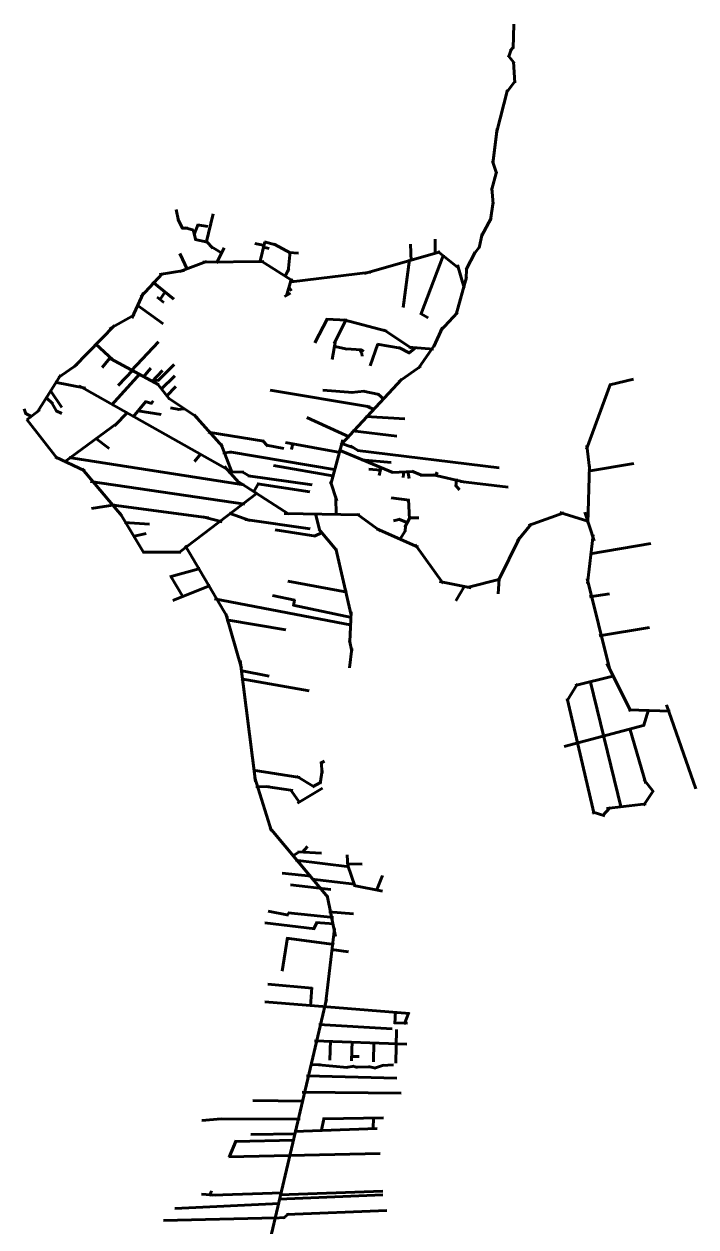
# Model space of a CAD drawing. Header units: inches. Extents: x 723419 to 759401, y 6910722 to 6968430.
# Drawn here: x 753741 to 755775, y 6964789 to 6968430 of the extents above; entities that cross this region are included whole.
import ezdxf

# ---------------------------------------------------------------- set-up
doc = ezdxf.new("R2010")
doc.units = ezdxf.units.IN
doc.header["$MEASUREMENT"] = 0
doc.layers.add('Linhas Axiais - Florianopolis', color=6, linetype='Continuous', lineweight=60)

msp = doc.modelspace()

# ---------------------------------------------------------------- linework, layer by layer
at = {"layer": 'Linhas Axiais - Florianopolis', "linetype": 'Continuous', "lineweight": 60}
for p, q in [((755222.2, 6968355.9), (755223.8, 6968429.5)), ((755212.7, 6968348.5), (755223.1, 6968359.8)), ((755225.8, 6968309.8), (755207.8, 6968333.6)), ((755208, 6968329.6), (755216.7, 6968354.3)), ((755226.5, 6968251.6), (755222.9, 6968314.8)), ((755201.8, 6968222.7), (755227.1, 6968255.6)), ((755170.9, 6968100.5), (755205.2, 6968230.9)), ((755160.1, 6968008.7), (755173.4, 6968112)), ((755171.5, 6967978.1), (755159.6, 6968014.5)), ((755156.7, 6967925.8), (755171.5, 6967982)), ((755161.3, 6967885), (755157, 6967933.3)), ((755153.2, 6967836.3), (755161, 6967891)), ((754200.9, 6967868.4), (754208.5, 6967833.7)), ((754292.3, 6967767.5), (754313.8, 6967855)), ((754207.5, 6967837.6), (754220.3, 6967811.2)), ((754218.9, 6967812.1), (754236.9, 6967811.5)), ((754254.1, 6967805.5), (754229.5, 6967812.7)), ((754255.6, 6967792.4), (754268.3, 6967823.6)), ((754266.1, 6967821.9), (754297.3, 6967817.3)), ((755126.3, 6967787.6), (755155.1, 6967841.7)), ((754252.9, 6967806.7), (754260.8, 6967775.8)), ((754296.5, 6967769.2), (754259.2, 6967777.6)), ((754985.2, 6967778.6), (754985.2, 6967734.1)), ((755119.3, 6967752.7), (755128.2, 6967794.2)), ((754292.9, 6967771.4), (754312.5, 6967751.7)), ((754341.6, 6967735.5), (754308, 6967755.5)), ((754324, 6967705.8), (754346.7, 6967751.9)), ((754440, 6967765.9), (754469.7, 6967759)), ((754455.2, 6967707.8), (754470.3, 6967770.8)), ((754482.6, 6967750.5), (754464.5, 6967753.8)), ((754468.5, 6967770.1), (754502.3, 6967761.5)), ((754498, 6967763.4), (754548.8, 6967736.1)), ((754546.5, 6967741.6), (754541, 6967680.9)), ((755001, 6967740.6), (754771.4, 6967675.1)), ((754910.5, 6967763.7), (754912.7, 6967711.7)), ((755058, 6967689.8), (754993.9, 6967741.5)), ((755079.3, 6967686.8), (755107.1, 6967739.6)), ((755103.4, 6967734.4), (755121, 6967756.6)), ((754212.2, 6967735.2), (754236.2, 6967686.1)), ((754293.3, 6967710.6), (754213, 6967680.8)), ((754467.2, 6967710.5), (754282.1, 6967708.6)), ((754558.8, 6967648.9), (754459.6, 6967712.1)), ((754542.8, 6967737.7), (754572.1, 6967736.2)), ((754888.4, 6967571.7), (754908.3, 6967716.8)), ((754942.1, 6967550.4), (755011.1, 6967731.2)), ((754159.1, 6967674.1), (754094.7, 6967604.1)), ((754225.8, 6967683.9), (754151.2, 6967671.3)), ((754542.9, 6967688.3), (754530.5, 6967664.6)), ((754790.9, 6967678.2), (754550.7, 6967649.7)), ((755073.5, 6967630.9), (755053.1, 6967701.1)), ((755079.8, 6967656), (755080.2, 6967691.1)), ((754194.5, 6967596.9), (754129.3, 6967649)), ((754535.2, 6967607.5), (754551.1, 6967659.7)), ((754551, 6967621.7), (754542.5, 6967634.2)), ((755049.5, 6967550.9), (755080.8, 6967663.5)), ((754102.5, 6967616.2), (754067.6, 6967539.6)), ((754163.8, 6967587.1), (754143.8, 6967603.2)), ((754151.2, 6967594.2), (754169.4, 6967620)), ((754548, 6967614.8), (754529.3, 6967605.4)), ((754161.6, 6967522), (754082.4, 6967579.6)), ((754075.4, 6967549.8), (753999.9, 6967506.8)), ((754620.9, 6967464.6), (754659.3, 6967538.5)), ((754655.5, 6967536.6), (754718.5, 6967533.2)), ((754680.2, 6967462.4), (754716.3, 6967535.2)), ((754709.3, 6967534.2), (754839.7, 6967500.3)), ((754964.1, 6967540.5), (754941.1, 6967553.2)), ((755000.6, 6967500), (755053.2, 6967556.3)), ((754015, 6967516.9), (753893.5, 6967393.1)), ((754830.3, 6967504.2), (754913.9, 6967448.6)), ((754981.2, 6967453.8), (755007.8, 6967511.2)), ((753957.3, 6967461.5), (754010.8, 6967412.2)), ((754148, 6967468.1), (754065, 6967380.5)), ((754674, 6967414.4), (754683.4, 6967471.6)), ((754719.2, 6967445.6), (754678.1, 6967454.3)), ((754788.9, 6967395.2), (754811.7, 6967461.8)), ((754809.9, 6967460.9), (754880.3, 6967448.9)), ((754875.8, 6967450.2), (754908.8, 6967433.3)), ((754905.6, 6967433.8), (754927.6, 6967450.9)), ((754906.2, 6967451.4), (754980.3, 6967446.1)), ((754934.9, 6967388.2), (754983.5, 6967458)), ((753977.5, 6967389.8), (754004.3, 6967423.3)), ((754003.8, 6967416.6), (754149.1, 6967337.8)), ((754763.1, 6967443.9), (754714.8, 6967446.3)), ((754764.4, 6967430.6), (754756.7, 6967445.1)), ((754769.3, 6967440), (754760.8, 6967444.5)), ((754764.5, 6967424.5), (754763.8, 6967432.9)), ((753901.3, 6967399), (753844.6, 6967359.8)), ((754026.1, 6967336.1), (754070.2, 6967381.8)), ((754124.5, 6967388.1), (754101.6, 6967361.3)), ((754160, 6967381), (754127.7, 6967347.1)), ((754194.9, 6967399.1), (754145.7, 6967349.3)), ((754874.9, 6967346.5), (754942.7, 6967394.6)), ((753852.2, 6967367.9), (753781.3, 6967256)), ((753833.5, 6967345.4), (753927.3, 6967327.5)), ((754092.4, 6967371.8), (754005.2, 6967276.2)), ((754138.3, 6967351.6), (754132.4, 6967344.7)), ((754149, 6967351.9), (754136.6, 6967351)), ((754145.2, 6967340.7), (754181.7, 6967294.3)), ((754196.9, 6967365.2), (754154.5, 6967323.5)), ((754699.6, 6967156.3), (754884.5, 6967354.7)), ((755444.4, 6967143.3), (755516.8, 6967340.4)), ((755514.2, 6967337.9), (755586.3, 6967354.6)), ((753855.3, 6967269.5), (753820, 6967321.4)), ((754358.7, 6967080.7), (753907.9, 6967335)), ((754199.9, 6967332.3), (754172.2, 6967303.1)), ((754486.4, 6967321.2), (754787.4, 6967271.2)), ((754645.8, 6967321.8), (754736.2, 6967314.3)), ((754732.8, 6967314.1), (754771.1, 6967318.4)), ((754768.1, 6967318.8), (754816.1, 6967308.3)), ((754811.6, 6967310.2), (754830.8, 6967293.2)), ((753827.5, 6967280.6), (753807.5, 6967299.6)), ((753839.4, 6967258.1), (753825.3, 6967282.9)), ((754070.8, 6967240.4), (754109.4, 6967287.6)), ((754108, 6967286.9), (754127.7, 6967280.7)), ((754125.4, 6967280.4), (754131.6, 6967289.1)), ((754178, 6967297.6), (754265.9, 6967238.7)), ((754184.3, 6967267.8), (754210.4, 6967263.3)), ((754779.1, 6967273.2), (754802, 6967262.3)), ((753740.8, 6967265.2), (753746.3, 6967249.7)), ((753744.2, 6967252), (753764.8, 6967241.3)), ((753788.7, 6967262.3), (753748.8, 6967231.7)), ((753749.1, 6967233.2), (753842, 6967113.3)), ((753855.5, 6967251.2), (753837.6, 6967259.3)), ((754054.8, 6967255.2), (754014.4, 6967214)), ((754156.2, 6967247.9), (754084.9, 6967258.9)), ((754207.9, 6967263.3), (754227.1, 6967265.4)), ((754256.1, 6967246.9), (754341.8, 6967150.8)), ((754597.4, 6967238.5), (754726.8, 6967178.9)), ((754893.8, 6967234.5), (754775.8, 6967241.7)), ((754023, 6967221.5), (753861.9, 6967103.8)), ((754466.9, 6967166.7), (754297.8, 6967194.5)), ((754735.3, 6967198.9), (754870, 6967182.3)), ((753999, 6967145), (753957.2, 6967176.4)), ((754336.3, 6967159.8), (754371.2, 6967071.5)), ((754479.2, 6967152.3), (754462.6, 6967169.2)), ((754532.8, 6967162.8), (754697.6, 6967132.6)), ((754551, 6967141.8), (754554.3, 6967160.4)), ((754669.3, 6967037), (754706, 6967171.5)), ((754699.3, 6967161), (754737.6, 6967148.5)), ((754257.1, 6967105.8), (754276.2, 6967129.3)), ((754370.3, 6967133.9), (754342.5, 6967131.6)), ((754362.8, 6967134.6), (754685.5, 6967080.7)), ((754527.3, 6967145.2), (754474.6, 6967155.3)), ((754857.6, 6967072.5), (754692.8, 6967140.9)), ((754753.8, 6967138.2), (754729.1, 6967152.6)), ((755179.4, 6967086), (754750.2, 6967139.3)), ((755453.2, 6967085), (755444.6, 6967154.1)), ((753834.9, 6967119.8), (753924.7, 6967077.7)), ((753876.7, 6967117.9), (754406.2, 6967035.4)), ((754390.7, 6967042.6), (754347.3, 6967090.8)), ((754496.6, 6967093.3), (754680.8, 6967060.8)), ((754852.1, 6967102.3), (754762.2, 6967110.7)), ((754815.8, 6967063.7), (754822.3, 6967090.9)), ((755447.8, 6966919.4), (755452.6, 6967093)), ((755449.2, 6967076.4), (755586.9, 6967099.7)), ((753916.5, 6967083.1), (754036.5, 6966941.3)), ((754406.2, 6967073.4), (754358.4, 6967074.3)), ((754542.5, 6966946.6), (754383.7, 6967048.6)), ((754425.1, 6967060), (754401.7, 6967074.1)), ((754613.1, 6967035.5), (754419.1, 6967062.2)), ((754784.8, 6967082.8), (754821.1, 6967079.6)), ((754919.8, 6967075.4), (754854.6, 6967072.8)), ((754890.3, 6967077.1), (754889.2, 6967056.9)), ((754903, 6967076.1), (754906.8, 6967054.5)), ((754944.4, 6967063.9), (754914.9, 6967076.7)), ((754988.2, 6967064.2), (754940.2, 6967064.8)), ((755075.5, 6967043.1), (754980, 6967065.1)), ((754991.6, 6967073.4), (754986.2, 6967061.8)), ((755048.6, 6967030.2), (755049.8, 6967053.1)), ((753941.5, 6967045.6), (754409.5, 6966976.6)), ((754447.5, 6967011.3), (754211.7, 6966831.3)), ((754435.8, 6967013.3), (754451.8, 6967040.7)), ((754447.6, 6967038.3), (754605.9, 6967013.8)), ((754688.3, 6966987), (754668.4, 6967044.9)), ((755059, 6967019.7), (755047.6, 6967034.4)), ((755206.4, 6967028), (755062.5, 6967045.2)), ((754015.4, 6966974.7), (753944.6, 6966963.2)), ((754686.2, 6966942.4), (754684.5, 6966998.9)), ((754852.5, 6966995.8), (754907, 6966989)), ((754904.5, 6966990.9), (754908, 6966931.1)), ((754299.4, 6966934.7), (754004.9, 6966974.2)), ((754030.4, 6966950.4), (754103.6, 6966829.5)), ((754362, 6966949.7), (754424.8, 6966927.4)), ((754757.8, 6966944.5), (754528.3, 6966948.7)), ((754635, 6966898.4), (754623.4, 6966948.4)), ((754819.7, 6966895.3), (754749.9, 6966946.2)), ((755375, 6966950.7), (755267.8, 6966912.1)), ((755447.9, 6966924.6), (755363.6, 6966951.4)), ((755467.3, 6966865.6), (755438.9, 6966952.1)), ((754121.1, 6966916), (754044.6, 6966921)), ((754340.4, 6966923.3), (754281.8, 6966938)), ((754607.1, 6966901.9), (754410.8, 6966930.2)), ((754879.5, 6966931.1), (754859.4, 6966926.5)), ((754902.7, 6966919.7), (754875.2, 6966931.6)), ((754908.2, 6966933.5), (754894, 6966907.3)), ((754896.1, 6966911.4), (754894.8, 6966893.8)), ((754906.2, 6966934.9), (754936, 6966935.4)), ((755276.3, 6966916.4), (755234.2, 6966864.4)), ((754110.6, 6966888), (754070.4, 6966878.7)), ((754501.1, 6966899.2), (754624.7, 6966879.4)), ((754618.8, 6966879.2), (754644.6, 6966891.2)), ((754686, 6966838.1), (754633.6, 6966900.8)), ((754934.7, 6966846.6), (754809.2, 6966901.8)), ((754896, 6966897), (754879.1, 6966869.4)), ((755241, 6966874.3), (755177.7, 6966745.9)), ((755447.2, 6966736.5), (755463.9, 6966884.2)), ((754100.1, 6966831.5), (754215.4, 6966831.7)), ((754228.9, 6966851), (754357.8, 6966632.1)), ((754731.7, 6966641.1), (754684.4, 6966842.1)), ((755009.6, 6966736.3), (754925.5, 6966854.6)), ((755455, 6966826.5), (755639, 6966857.9)), ((754182, 6966756.6), (754274.1, 6966782.1)), ((754222.1, 6966694.7), (754184, 6966759.5)), ((754190.9, 6966684.7), (754304.4, 6966730.8)), ((754539.8, 6966743.7), (754719.4, 6966709.9)), ((755094.6, 6966723.2), (754998.8, 6966742.6)), ((755074.5, 6966728.6), (755048.6, 6966683.8)), ((755182.1, 6966749.3), (755082.4, 6966724.5)), ((755179.1, 6966750.5), (755176.6, 6966705.6)), ((755514.2, 6966475.1), (755445.9, 6966751.3)), ((754317.9, 6966690.2), (754733.2, 6966610.5)), ((754493.4, 6966700.3), (754561.1, 6966686.5)), ((754560.1, 6966688.3), (754556.5, 6966667.8)), ((755513.3, 6966705.1), (755453, 6966695.9)), ((754555.7, 6966670.6), (754732.3, 6966634)), ((754726.9, 6966560.1), (754731, 6966650.6)), ((754352.2, 6966645), (754399.5, 6966479.9)), ((754354.3, 6966626.9), (754533, 6966596)), ((755634.8, 6966602.8), (755481.8, 6966578.1)), ((754725.8, 6966481.6), (754733, 6966539.3)), ((754733, 6966532.1), (754726.4, 6966563.5)), ((754394.7, 6966503.7), (754441.6, 6966137.1)), ((754396.4, 6966473.4), (754482.7, 6966455.6)), ((755577.7, 6966349.7), (755505.5, 6966494.3)), ((754398.4, 6966447.8), (754604.2, 6966411.8)), ((755384.5, 6966380.2), (755416.2, 6966432.7)), ((755409.4, 6966427.8), (755527.9, 6966457.1)), ((755455.5, 6966441.8), (755548.5, 6966057.8)), ((755467, 6966038.5), (755384.9, 6966388.5)), ((755685.8, 6966369.4), (755775.4, 6966115.5)), ((755697.6, 6966350.3), (755571.2, 6966354)), ((755616.9, 6966304.4), (755631.4, 6966354.5)), ((755376, 6966243.4), (755619.8, 6966307.3)), ((755576.3, 6966294), (755623.8, 6966131.5)), ((754638.1, 6966192.6), (754650.4, 6966199.2)), ((754643, 6966162.9), (754640, 6966196.6)), ((754434.3, 6966172), (754575.9, 6966149.2)), ((754439.3, 6966148.8), (754489.7, 6965987.1)), ((754566.2, 6966153.3), (754619.5, 6966120.8)), ((754637, 6966130.2), (754643, 6966171.3)), ((755617.3, 6966142.8), (755646.3, 6966106.3)), ((754483.6, 6966120.9), (754442.5, 6966122.6)), ((754555, 6966109.6), (754472.6, 6966122)), ((754575.7, 6966072.4), (754548.7, 6966111.2)), ((754644.5, 6966117.3), (754569.2, 6966072.1)), ((754614.1, 6966121), (754638.8, 6966134.3)), ((755647, 6966110.3), (755616.5, 6966064.4)), ((755624.6, 6966069.8), (755504.3, 6966055.3)), ((755499.2, 6966033.8), (755461.2, 6966045.2)), ((755515.3, 6966058.5), (755492.1, 6966033)), ((754484.6, 6965996.7), (754661.1, 6965787.3)), ((754574, 6965924.8), (754553.7, 6965911.3)), ((754641.6, 6965920.6), (754569.9, 6965924.2)), ((754598.8, 6965940.3), (754582.5, 6965922)), ((754726.6, 6965879.4), (754562.5, 6965899.6)), ((754718.7, 6965888.4), (754764.5, 6965887.4)), ((754719.4, 6965915.8), (754721.3, 6965877.5)), ((754720.8, 6965883), (754742.3, 6965821.1)), ((754522.4, 6965860), (754610.4, 6965850.6)), ((754826.5, 6965852.9), (754808.4, 6965807.2)), ((754547.2, 6965824.5), (754669.5, 6965810.2)), ((754741.6, 6965826.7), (754612.3, 6965841.7)), ((754739.1, 6965823), (754826.3, 6965804.9)), ((754658.6, 6965792), (754683.8, 6965668.6)), ((754479.9, 6965744.7), (754541.8, 6965733.1)), ((754537.9, 6965733.1), (754544.2, 6965741.3)), ((754540.3, 6965740), (754677.7, 6965725.2)), ((754738.2, 6965736.5), (754663.2, 6965742.8)), ((754469.4, 6965709.8), (754621.1, 6965691.8)), ((754617.4, 6965690.2), (754628.2, 6965711.9)), ((754624.6, 6965710.3), (754679.2, 6965706.2)), ((754522.8, 6965563.6), (754538.1, 6965665)), ((754680.9, 6965692), (754654, 6965462.4)), ((754535.1, 6965663.1), (754679.9, 6965643.8)), ((754723.5, 6965622.1), (754671.5, 6965629.3)), ((754478.9, 6965523.9), (754613.7, 6965512.1)), ((754612.7, 6965513.6), (754608.2, 6965457.1)), ((754470, 6965470.4), (754908.3, 6965435.1)), ((754657, 6965478.7), (754474.6, 6964703.6)), ((754865.9, 6965441.8), (754863.9, 6965403.9)), ((754906.4, 6965438.4), (754891.4, 6965401.6)), ((754855, 6965388.7), (754633.2, 6965401.8)), ((754861.6, 6965406.8), (754901.8, 6965405.5)), ((754868.8, 6965386.6), (754866.3, 6965284.8)), ((754900.2, 6965342.1), (754620.1, 6965352.3)), ((754668.4, 6965353.8), (754666.6, 6965293.9)), ((754734.2, 6965351.2), (754732.7, 6965291.6)), ((754800.2, 6965348.4), (754798.7, 6965288.8)), ((754730.9, 6965305.1), (754755.6, 6965304.9)), ((754638.2, 6965279.8), (754607.6, 6965280.4)), ((754718.8, 6965271.6), (754632.2, 6965280.1)), ((754715.3, 6965271.8), (754740.6, 6965275.3)), ((754750.9, 6965271.7), (754736.6, 6965275.8)), ((754788.1, 6965274.2), (754745.6, 6965272.5)), ((754804.9, 6965269.4), (754783.4, 6965275)), ((754828.8, 6965278.9), (754802.4, 6965269.3)), ((754859.8, 6965280), (754824.9, 6965278.2)), ((754869.2, 6965239), (754595.8, 6965246.7)), ((754882.3, 6965193.6), (754583.3, 6965197.3)), ((754433.8, 6965171.7), (754587.4, 6965170.3)), ((754649.9, 6965120.5), (754640.5, 6965078.5)), ((754829.5, 6965119.5), (754647.2, 6965116.5)), ((754800.3, 6965122.1), (754796.9, 6965084.5)), ((754279.4, 6965111.5), (754337.7, 6965115.9)), ((754328.9, 6965115.8), (754576.8, 6965116.7)), ((754809.7, 6965086.9), (754558.8, 6965078.5)), ((754362.2, 6965000.5), (754383.1, 6965050.5)), ((754380, 6965047.5), (754559.1, 6965051.6)), ((754427.8, 6965069.2), (754563.4, 6965071.4)), ((754818.7, 6965011), (754360.5, 6965001.6)), ((754278.6, 6964888.4), (754320, 6964884.9)), ((754308.2, 6964898), (754302.6, 6964882.4)), ((754312.8, 6964884.9), (754522.3, 6964892.5)), ((754827.4, 6964886), (754512.4, 6964873.3)), ((754827, 6964897.7), (754515, 6964886.3)), ((754197.8, 6964845.3), (754514.7, 6964859.8)), ((754542.6, 6964829.3), (754525.7, 6964815.4)), ((754839.4, 6964838.8), (754535.4, 6964826.7)), ((754503.2, 6964816.4), (754163, 6964808.8)), ((754531, 6964817.4), (754496.5, 6964816.2))]:
    msp.add_line(p, q, dxfattribs=at)

doc.saveas('drawing.dxf')
